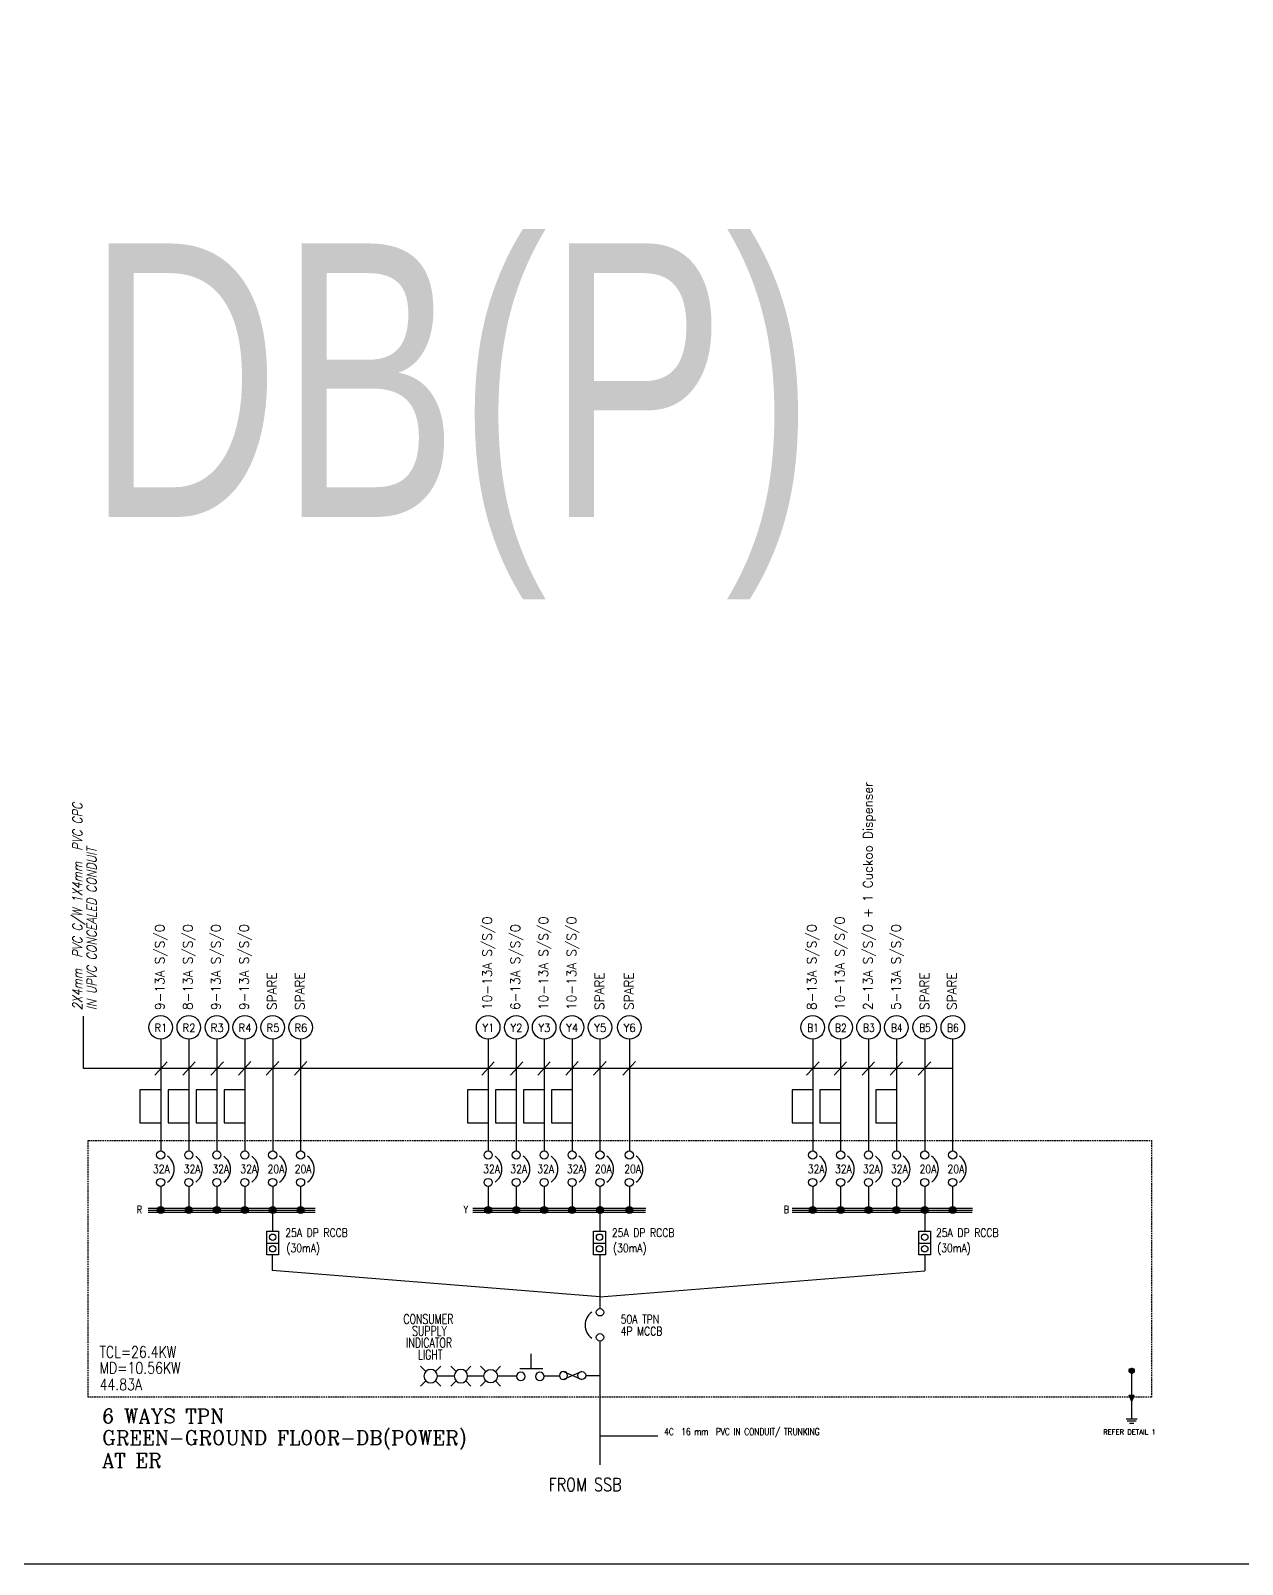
# Model space of a CAD drawing. Header units: inches. Extents: x 11139 to 944748, y -2121 to 162173.
# Drawn here: x 80808 to 138519, y -2121 to 70924 of the extents above; entities that cross this region are included whole.
import ezdxf
from ezdxf.enums import TextEntityAlignment as Align

# ---------------------------------------------------------------- set-up
doc = ezdxf.new("R2010")
doc.units = ezdxf.units.IN
doc.header["$MEASUREMENT"] = 0
doc.linetypes.add('HIDDEN', pattern=[0.375, 0.25, -0.125])
for name, color, linetype in [('$_KOD', 7, 'Continuous'), ('BANGUNAN', 4, 'Continuous'), ('LAMPU', 7, 'Continuous'), ('LYT', 7, 'Continuous')]:
    doc.layers.add(name, color=color, linetype=linetype)
doc.styles.add('ITALICC', font='ITALICC.SHX', dxfattribs={"width": 0.7})
doc.styles.add('ROMANC', font='ROMANC', dxfattribs={"width": 0.8, "height": 250})
doc.styles.add('ROMAND', font='ROMAND', dxfattribs={"width": 0.75, "height": 600})
doc.styles.add('ROMANS', font='romans.shx', dxfattribs={"width": 0.5, "height": 400})
doc.styles.add('SANSSERIF', font='SAS_____.pfb', dxfattribs={"width": 0.7, "height": 700})

msp = doc.modelspace()

# ---------------------------------------------------------------- linework, layer by layer
at = {"layer": '$_KOD', "color": 3, "linetype": 'Continuous'}
for p, q in [((83328, 21501, 0), (83328, 23992, 0)), ((124721, 21501, 0), (83328, 21501, 0)), ((87316, 21815, 0), (86723, 21173, 0)), ((88650, 21815, 0), (88057, 21173, 0)), ((89985, 21815, 0), (89392, 21173, 0)), ((91294, 21824, 0), (90701, 21182, 0)), ((92623, 21824, 0), (92030, 21182, 0)), ((93962, 21824, 0), (93369, 21182, 0)), ((102890, 21815, 0), (102296, 21173, 0)), ((104249, 21815, 0), (103656, 21173, 0)), ((105559, 21815, 0), (104966, 21173, 0)), ((106883, 21820, 0), (106290, 21178, 0)), ((108212, 21820, 0), (107619, 21178, 0)), ((109611, 21820, 0), (109017, 21178, 0)), ((118358, 21815, 0), (117764, 21173, 0)), ((119668, 21815, 0), (119074, 21173, 0)), ((121002, 21815, 0), (120409, 21173, 0)), ((122331, 21816, 0), (121738, 21174, 0)), ((123680, 21816, 0), (123087, 21174, 0))]:
    msp.add_line(p, q, dxfattribs=at)
for p, q in [((87000, 20477, 0), (86015, 20477, 0)), ((86015, 20477, 0), (86015, 18899, 0)), ((88339, 20477, 0), (87354, 20477, 0)), ((87354, 20477, 0), (87354, 18899, 0)), ((89677, 20477, 0), (88693, 20477, 0)), ((88693, 20477, 0), (88693, 18899, 0)), ((91006, 20477, 0), (90022, 20477, 0)), ((90022, 20477, 0), (90022, 18899, 0)), ((102598, 20477, 0), (101614, 20477, 0)), ((101614, 20477, 0), (101614, 18899, 0)), ((103937, 20477, 0), (102953, 20477, 0)), ((102953, 20477, 0), (102953, 18899, 0)), ((105266, 20477, 0), (104282, 20477, 0)), ((104282, 20477, 0), (104282, 18899, 0)), ((106595, 20477, 0), (105611, 20477, 0)), ((105611, 20477, 0), (105611, 18899, 0)), ((118056, 20477, 0), (117072, 20477, 0)), ((117072, 20477, 0), (117072, 18899, 0)), ((119386, 20477, 0), (118401, 20477, 0)), ((118401, 20477, 0), (118401, 18899, 0)), ((122044, 20477, 0), (121059, 20477, 0)), ((121059, 20477, 0), (121059, 18899, 0)), ((86015, 18899, 0), (87000, 18899, 0)), ((87354, 18899, 0), (88339, 18899, 0)), ((88693, 18899, 0), (89677, 18899, 0)), ((90022, 18899, 0), (91006, 18899, 0)), ((101614, 18899, 0), (102598, 18899, 0)), ((102953, 18899, 0), (103937, 18899, 0)), ((104282, 18899, 0), (105266, 18899, 0)), ((105611, 18899, 0), (106595, 18899, 0)), ((117072, 18899, 0), (118056, 18899, 0)), ((118401, 18899, 0), (119386, 18899, 0)), ((121059, 18899, 0), (122044, 18899, 0)), ((99381, 7318, 0), (99633, 7067, 0)), ((100338, 7318, 0), (100086, 7067, 0)), ((100823, 7318, 0), (101075, 7067, 0)), ((101780, 7318, 0), (101528, 7067, 0)), ((102238, 7318, 0), (102489, 7067, 0)), ((103194, 7318, 0), (102943, 7067, 0)), ((99633, 6613, 0), (99381, 6362, 0)), ((100086, 6613, 0), (100338, 6362, 0)), ((100981, 6840, 0), (100180, 6840, 0)), ((101075, 6613, 0), (100823, 6362, 0)), ((101528, 6613, 0), (101780, 6362, 0)), ((102395, 6840, 0), (101622, 6840, 0)), ((102489, 6613, 0), (102238, 6362, 0)), ((102943, 6613, 0), (103194, 6362, 0)), ((103955, 6840, 0), (103037, 6840, 0)), ((107057, 7063, 0), (106188, 6676, 0)), ((106188, 7063, 0), (107057, 6676, 0)), ((107229, 6869, 0), (107925, 6869, 0))]:
    msp.add_line(p, q)
at = {"color": 0}
for p, q in [((86850, 14823, 0), (86850, 14681, 0)), ((86884, 14870, 0), (86884, 14634, 0)), ((86917, 14895, 0), (86917, 14608, 0)), ((86951, 14910, 0), (86951, 14594, 0)), ((86984, 14917, 0), (86984, 14587, 0)), ((87018, 14917, 0), (87018, 14587, 0)), ((87051, 14909, 0), (87051, 14594, 0)), ((87085, 14894, 0), (87085, 14610, 0)), ((87118, 14868, 0), (87118, 14636, 0)), ((87152, 14818, 0), (87152, 14686, 0)), ((88189, 14823, 0), (88189, 14681, 0)), ((88223, 14870, 0), (88223, 14634, 0)), ((88256, 14895, 0), (88256, 14608, 0)), ((88290, 14910, 0), (88290, 14594, 0)), ((88323, 14917, 0), (88323, 14587, 0)), ((88357, 14917, 0), (88357, 14587, 0)), ((88390, 14909, 0), (88390, 14594, 0)), ((88424, 14894, 0), (88424, 14610, 0)), ((88457, 14868, 0), (88457, 14636, 0)), ((88491, 14818, 0), (88491, 14686, 0)), ((89528, 14823, 0), (89528, 14681, 0)), ((89561, 14870, 0), (89561, 14634, 0)), ((89595, 14895, 0), (89595, 14608, 0)), ((89628, 14910, 0), (89628, 14594, 0)), ((89662, 14917, 0), (89662, 14587, 0)), ((89695, 14917, 0), (89695, 14587, 0)), ((89729, 14909, 0), (89729, 14594, 0)), ((89762, 14894, 0), (89762, 14610, 0)), ((89796, 14868, 0), (89796, 14636, 0)), ((89829, 14818, 0), (89829, 14686, 0)), ((90857, 14823, 0), (90857, 14681, 0)), ((90890, 14870, 0), (90890, 14634, 0)), ((90924, 14895, 0), (90924, 14608, 0)), ((90957, 14910, 0), (90957, 14594, 0)), ((90991, 14917, 0), (90991, 14587, 0)), ((91024, 14917, 0), (91024, 14587, 0)), ((91058, 14909, 0), (91058, 14594, 0)), ((91092, 14894, 0), (91092, 14610, 0)), ((91125, 14868, 0), (91125, 14636, 0)), ((91159, 14818, 0), (91159, 14686, 0)), ((92253, 14895, 0), (92253, 14608, 0)), ((92287, 14910, 0), (92287, 14594, 0)), ((92320, 14917, 0), (92320, 14587, 0)), ((92354, 14917, 0), (92354, 14587, 0)), ((92387, 14909, 0), (92387, 14594, 0)), ((92421, 14894, 0), (92421, 14610, 0)), ((93515, 14823, 0), (93515, 14681, 0)), ((93549, 14870, 0), (93549, 14634, 0)), ((93582, 14895, 0), (93582, 14608, 0)), ((93616, 14910, 0), (93616, 14594, 0)), ((93649, 14917, 0), (93649, 14587, 0)), ((93683, 14917, 0), (93683, 14587, 0)), ((93716, 14909, 0), (93716, 14594, 0)), ((93750, 14894, 0), (93750, 14610, 0)), ((93783, 14868, 0), (93783, 14636, 0)), ((93817, 14818, 0), (93817, 14686, 0)), ((102449, 14823, 0), (102449, 14681, 0)), ((102482, 14870, 0), (102482, 14634, 0)), ((102516, 14895, 0), (102516, 14608, 0)), ((102549, 14910, 0), (102549, 14594, 0)), ((102583, 14917, 0), (102583, 14587, 0)), ((102617, 14917, 0), (102617, 14587, 0)), ((102650, 14909, 0), (102650, 14594, 0)), ((102684, 14894, 0), (102684, 14610, 0)), ((102717, 14868, 0), (102717, 14636, 0)), ((102751, 14818, 0), (102751, 14686, 0)), ((103788, 14823, 0), (103788, 14681, 0)), ((103821, 14870, 0), (103821, 14634, 0)), ((103855, 14895, 0), (103855, 14608, 0)), ((103888, 14910, 0), (103888, 14594, 0)), ((103922, 14917, 0), (103922, 14587, 0)), ((103955, 14917, 0), (103955, 14587, 0)), ((103989, 14909, 0), (103989, 14594, 0)), ((104022, 14894, 0), (104022, 14610, 0)), ((104056, 14868, 0), (104056, 14636, 0)), ((104089, 14818, 0), (104089, 14686, 0)), ((105117, 14823, 0), (105117, 14681, 0)), ((105150, 14870, 0), (105150, 14634, 0)), ((105184, 14895, 0), (105184, 14608, 0)), ((105217, 14910, 0), (105217, 14594, 0)), ((105251, 14917, 0), (105251, 14587, 0)), ((105284, 14917, 0), (105284, 14587, 0)), ((105318, 14909, 0), (105318, 14594, 0)), ((105351, 14894, 0), (105351, 14610, 0)), ((105382, 14863, 0), (105382, 14632, 0)), ((105416, 14813, 0), (105416, 14681, 0)), ((106484, 14823, 0), (106484, 14681, 0)), ((106517, 14870, 0), (106517, 14634, 0)), ((106547, 14910, 0), (106547, 14594, 0)), ((106551, 14895, 0), (106551, 14608, 0)), ((106580, 14917, 0), (106580, 14587, 0)), ((106614, 14917, 0), (106614, 14587, 0)), ((106647, 14909, 0), (106647, 14594, 0)), ((106681, 14894, 0), (106681, 14610, 0)), ((106714, 14868, 0), (106714, 14636, 0)), ((106748, 14818, 0), (106748, 14686, 0)), ((107775, 14823, 0), (107775, 14681, 0)), ((107775, 14823, 0), (107775, 14681, 0)), ((107809, 14870, 0), (107809, 14634, 0)), ((107809, 14870, 0), (107809, 14634, 0)), ((107842, 14895, 0), (107842, 14608, 0)), ((107842, 14895, 0), (107842, 14608, 0)), ((107876, 14910, 0), (107876, 14594, 0)), ((107876, 14910, 0), (107876, 14594, 0)), ((107909, 14917, 0), (107909, 14587, 0)), ((107909, 14917, 0), (107909, 14587, 0)), ((107943, 14917, 0), (107943, 14587, 0)), ((107943, 14917, 0), (107943, 14587, 0)), ((107976, 14909, 0), (107976, 14594, 0)), ((107976, 14909, 0), (107976, 14594, 0)), ((108010, 14894, 0), (108010, 14610, 0)), ((108010, 14894, 0), (108010, 14610, 0)), ((108043, 14868, 0), (108043, 14636, 0)), ((108043, 14868, 0), (108043, 14636, 0)), ((108077, 14818, 0), (108077, 14686, 0)), ((108077, 14818, 0), (108077, 14686, 0)), ((109173, 14823, 0), (109173, 14681, 0)), ((109173, 14823, 0), (109173, 14681, 0)), ((109207, 14870, 0), (109207, 14634, 0)), ((109207, 14870, 0), (109207, 14634, 0)), ((109240, 14895, 0), (109240, 14608, 0)), ((109240, 14895, 0), (109240, 14608, 0)), ((109274, 14910, 0), (109274, 14594, 0)), ((109274, 14910, 0), (109274, 14594, 0)), ((109308, 14917, 0), (109308, 14587, 0)), ((109308, 14917, 0), (109308, 14587, 0)), ((109341, 14917, 0), (109341, 14587, 0)), ((109341, 14917, 0), (109341, 14587, 0)), ((109375, 14909, 0), (109375, 14594, 0)), ((109375, 14909, 0), (109375, 14594, 0)), ((109408, 14894, 0), (109408, 14610, 0)), ((109408, 14894, 0), (109408, 14610, 0)), ((109442, 14868, 0), (109442, 14636, 0)), ((109442, 14868, 0), (109442, 14636, 0)), ((109475, 14818, 0), (109475, 14686, 0)), ((109475, 14818, 0), (109475, 14686, 0)), ((117907, 14823, 0), (117907, 14681, 0)), ((117940, 14870, 0), (117940, 14634, 0)), ((117974, 14895, 0), (117974, 14608, 0)), ((118007, 14910, 0), (118007, 14594, 0)), ((118041, 14917, 0), (118041, 14587, 0)), ((118074, 14917, 0), (118074, 14587, 0)), ((118108, 14909, 0), (118108, 14594, 0)), ((118142, 14894, 0), (118142, 14610, 0)), ((118175, 14868, 0), (118175, 14636, 0)), ((118209, 14818, 0), (118209, 14686, 0)), ((119236, 14823, 0), (119236, 14681, 0)), ((119270, 14870, 0), (119270, 14634, 0)), ((119303, 14895, 0), (119303, 14608, 0)), ((119337, 14910, 0), (119337, 14594, 0)), ((119370, 14917, 0), (119370, 14587, 0)), ((119404, 14917, 0), (119404, 14587, 0)), ((119437, 14909, 0), (119437, 14594, 0)), ((119471, 14894, 0), (119471, 14610, 0)), ((119504, 14868, 0), (119504, 14636, 0)), ((119538, 14818, 0), (119538, 14686, 0)), ((120565, 14823, 0), (120565, 14681, 0)), ((120599, 14870, 0), (120599, 14634, 0)), ((120632, 14895, 0), (120632, 14608, 0)), ((120666, 14910, 0), (120666, 14594, 0)), ((120699, 14917, 0), (120699, 14587, 0)), ((120733, 14917, 0), (120733, 14587, 0)), ((120766, 14909, 0), (120766, 14594, 0)), ((120800, 14894, 0), (120800, 14610, 0)), ((120833, 14868, 0), (120833, 14636, 0)), ((120867, 14818, 0), (120867, 14686, 0)), ((121894, 14823, 0), (121894, 14681, 0)), ((121928, 14870, 0), (121928, 14634, 0)), ((121961, 14895, 0), (121961, 14608, 0)), ((121995, 14910, 0), (121995, 14594, 0)), ((122028, 14917, 0), (122028, 14587, 0)), ((122062, 14917, 0), (122062, 14587, 0)), ((122095, 14909, 0), (122095, 14594, 0)), ((122129, 14894, 0), (122129, 14610, 0)), ((122162, 14868, 0), (122162, 14636, 0)), ((122196, 14818, 0), (122196, 14686, 0)), ((123243, 14823, 0), (123243, 14681, 0)), ((123244, 14823, 0), (123244, 14681, 0)), ((123276, 14870, 0), (123276, 14634, 0)), ((123277, 14870, 0), (123277, 14634, 0)), ((123310, 14895, 0), (123310, 14608, 0)), ((123311, 14895, 0), (123311, 14608, 0)), ((123343, 14910, 0), (123343, 14594, 0)), ((123344, 14910, 0), (123344, 14594, 0)), ((123377, 14917, 0), (123377, 14587, 0)), ((123378, 14917, 0), (123378, 14587, 0)), ((123410, 14917, 0), (123410, 14587, 0)), ((123411, 14917, 0), (123411, 14587, 0)), ((123444, 14909, 0), (123444, 14594, 0)), ((123445, 14909, 0), (123445, 14594, 0)), ((123477, 14894, 0), (123477, 14610, 0)), ((123479, 14894, 0), (123479, 14610, 0)), ((123511, 14868, 0), (123511, 14636, 0)), ((123512, 14868, 0), (123512, 14636, 0)), ((123544, 14818, 0), (123544, 14686, 0)), ((123546, 14818, 0), (123546, 14686, 0)), ((124572, 14823, 0), (124572, 14681, 0)), ((124605, 14870, 0), (124605, 14634, 0)), ((124639, 14895, 0), (124639, 14608, 0)), ((124672, 14910, 0), (124672, 14594, 0)), ((124706, 14917, 0), (124706, 14587, 0)), ((124739, 14917, 0), (124739, 14587, 0)), ((124773, 14909, 0), (124773, 14594, 0)), ((124806, 14894, 0), (124806, 14610, 0)), ((124840, 14868, 0), (124840, 14636, 0)), ((124873, 14818, 0), (124873, 14686, 0))]:
    msp.add_line(p, q, dxfattribs=at)
at = {"linetype": 'Continuous'}
for p, q in [((104652, 7176, 0), (104652, 7900, 0)), ((105196, 7186, 0), (104105, 7186, 0)), ((105997, 6840, 0), (105242, 6840, 0))]:
    msp.add_line(p, q, dxfattribs=at)
msp.add_lwpolyline([(11139, 157891), (298259, 157373), (298259, -2121), (11139, -2121)], close=True)
for centre, major_axis, start_param, end_param in [((99860, 6840, 0), (-321, 0), 3.142456, 9.425641), ((101301, 6840, 0), (-321, 0), 3.142456, 9.425641), ((102716, 6840, 0), (-321, 0), 3.142257450994299, 9.425442758173885), ((104159, 6831, 0), (204, 0), -0.000944, 6.282241), ((105060, 6831, 0), (204, 0), -0.000944, 6.282241), ((106188, 6869, 0), (193, 0), -0.001295, 6.28189), ((107057, 6869, 0), (193, 0), -0.002365596403363535, 6.280819710776223)]:
    msp.add_ellipse(centre, major_axis=major_axis, ratio=1, start_param=start_param, end_param=end_param)
at = {"layer": 'BANGUNAN', "color": 255, "linetype": 'Continuous'}
for p, q in [((87000, 22893, 0), (87000, 17569, 0)), ((88339, 22893, 0), (88339, 17569, 0)), ((89677, 22893, 0), (89677, 17569, 0)), ((91006, 22893, 0), (91006, 17569, 0)), ((92336, 22893, 0), (92336, 17569, 0)), ((93665, 22893, 0), (93665, 17569, 0)), ((102598, 22893, 0), (102598, 17569, 0)), ((103937, 22893, 0), (103937, 17569, 0)), ((105266, 22893, 0), (105266, 17569, 0)), ((106595, 22893, 0), (106595, 17569, 0)), ((107925, 22893, 0), (107925, 17569, 0)), ((109323, 22893, 0), (109323, 17569, 0)), ((118056, 22893, 0), (118056, 17569, 0)), ((119386, 22893, 0), (119386, 17569, 0)), ((120715, 22893, 0), (120715, 17569, 0)), ((122044, 22893, 0), (122044, 17569, 0)), ((123392, 22893, 0), (123392, 17569, 0)), ((124721, 22893, 0), (124721, 17569, 0)), ((87000, 15875, 0), (87000, 14752, 0)), ((88339, 15875, 0), (88339, 14752, 0)), ((89677, 15875, 0), (89677, 14752, 0)), ((91007, 15875, 0), (91007, 14752, 0)), ((92336, 15875, 0), (92336, 14752, 0)), ((93665, 15875, 0), (93665, 14752, 0)), ((102599, 15875, 0), (102599, 14752, 0)), ((103937, 15875, 0), (103937, 14752, 0)), ((105267, 15875, 0), (105267, 14752, 0)), ((106596, 15875, 0), (106596, 14752, 0)), ((107925, 15875, 0), (107925, 14752, 0)), ((109323, 15875, 0), (109323, 14752, 0)), ((118057, 15875, 0), (118057, 14752, 0)), ((119386, 15875, 0), (119386, 14752, 0)), ((120715, 15875, 0), (120715, 14752, 0)), ((122044, 15875, 0), (122044, 14752, 0)), ((123392, 15875, 0), (123392, 14752, 0)), ((124722, 15875, 0), (124722, 14752, 0)), ((86403, 14846, 0), (94352, 14846, 0)), ((86403, 14752, 0), (94352, 14752, 0)), ((86403, 14658, 0), (94352, 14658, 0)), ((101867, 14846, 0), (110102, 14846, 0)), ((101867, 14752, 0), (110091, 14752, 0)), ((101867, 14658, 0), (110091, 14658, 0)), ((117071, 14846, 0), (125660, 14846, 0)), ((117071, 14752, 0), (125660, 14752, 0)), ((117071, 14658, 0), (125659, 14658, 0)), ((133250, 5627, 0), (133126, 5932, 0)), ((133250, 5627, 0), (133374, 5932, 0))]:
    msp.add_line(p, q, dxfattribs=at)
at = {"layer": 'BANGUNAN', "color": 255}
for p, q in [((92334, 14752, 0), (92334, 13744, 0)), ((107925, 14752, 0), (107925, 13744, 0)), ((123394, 14752, 0), (123394, 13744, 0)), ((92055, 12618, 0), (92055, 13744, 0)), ((92055, 13744, 0), (92618, 13744, 0)), ((92055, 13181, 0), (92618, 13181, 0)), ((92618, 13744, 0), (92618, 12618, 0)), ((107619, 13744, 0), (108182, 13744, 0)), ((107619, 12618, 0), (107619, 13744, 0)), ((107619, 13181, 0), (108182, 13181, 0)), ((108182, 13744, 0), (108182, 12618, 0)), ((123111, 13744, 0), (123674, 13744, 0)), ((123111, 12618, 0), (123111, 13744, 0)), ((123111, 13181, 0), (123674, 13181, 0)), ((123674, 13744, 0), (123674, 12618, 0)), ((92618, 12618, 0), (92055, 12618, 0)), ((92306, 12618, 0), (92306, 11874, 0)), ((108182, 12618, 0), (107619, 12618, 0)), ((107925, 12618, 0), (107925, 10059, 0)), ((123674, 12618, 0), (123111, 12618, 0)), ((123400, 12609, 0), (123400, 11858, 0)), ((107925, 10612, 0), (92306, 11874, 0)), ((107925, 10612, 0), (123400, 11858, 0)), ((107925, 8513, 0), (107925, 2620, 0)), ((133127, 7091, 0), (133253, 7218, 0)), ((133128, 7111, 0), (133234, 7217, 0)), ((133129, 7074, 0), (133270, 7216, 0)), ((133132, 7059, 0), (133285, 7212, 0)), ((133134, 7135, 0), (133209, 7211, 0)), ((133137, 7046, 0), (133299, 7207, 0)), ((133144, 7033, 0), (133311, 7201, 0)), ((133151, 7022, 0), (133323, 7194, 0)), ((133159, 7012, 0), (133333, 7185, 0)), ((133169, 7003, 0), (133342, 7176, 0)), ((133179, 6994, 0), (133350, 7166, 0)), ((133191, 6987, 0), (133358, 7154, 0)), ((133203, 6981, 0), (133364, 7142, 0)), ((133217, 6976, 0), (133368, 7128, 0)), ((133232, 6973, 0), (133372, 7112, 0)), ((133250, 4814, 0), (133250, 7095, 0)), ((133250, 6972, 0), (133373, 7095, 0)), ((133270, 6974, 0), (133371, 7075, 0)), ((133296, 6981, 0), (133364, 7049, 0)), ((133126, 5932, 0), (133374, 5932, 0)), ((133130, 5922, 0), (133140, 5932, 0)), ((133136, 5909, 0), (133158, 5932, 0)), ((133141, 5896, 0), (133177, 5932, 0)), ((133146, 5882, 0), (133196, 5932, 0)), ((133152, 5869, 0), (133214, 5932, 0)), ((133157, 5856, 0), (133233, 5932, 0)), ((133162, 5843, 0), (133251, 5932, 0)), ((133168, 5829, 0), (133270, 5932, 0)), ((133173, 5816, 0), (133289, 5932, 0)), ((133179, 5803, 0), (133307, 5932, 0)), ((133184, 5790, 0), (133326, 5932, 0)), ((133189, 5776, 0), (133345, 5932, 0)), ((133195, 5763, 0), (133363, 5932, 0)), ((133200, 5750, 0), (133368, 5918, 0)), ((133205, 5737, 0), (133356, 5887, 0)), ((133211, 5724, 0), (133343, 5855, 0)), ((133216, 5710, 0), (133330, 5824, 0)), ((133222, 5697, 0), (133317, 5793, 0)), ((133227, 5684, 0), (133305, 5761, 0)), ((133232, 5671, 0), (133292, 5730, 0)), ((133238, 5657, 0), (133279, 5699, 0)), ((133243, 5644, 0), (133266, 5667, 0)), ((133249, 5631, 0), (133254, 5636, 0)), ((132987, 4814, 0), (133513, 4814, 0)), ((133039, 4709, 0), (133461, 4709, 0)), ((133145, 4604, 0), (133355, 4604, 0))]:
    msp.add_line(p, q, dxfattribs=at)
at = {"layer": 'BANGUNAN', "color": 4, "linetype": 'HIDDEN', "ltscale": 300, "elevation": 0}
msp.add_lwpolyline([(83547, 18061), (134200, 18061), (134200, 5837), (83547, 5837)], close=True, dxfattribs=at)
at = {"layer": 'BANGUNAN', "color": 255, "linetype": 'Continuous'}
for centre, radius in [((87000, 23453, 0), 561), ((88339, 23453, 0), 561), ((89677, 23453, 0), 561), ((91006, 23453, 0), 561), ((92336, 23453, 0), 561), ((93665, 23453, 0), 561), ((102598, 23453, 0), 561), ((103937, 23453, 0), 561), ((105266, 23453, 0), 561), ((106595, 23453, 0), 561), ((107925, 23453, 0), 561), ((109323, 23453, 0), 561), ((118056, 23453, 0), 561), ((119386, 23453, 0), 561), ((120715, 23453, 0), 561), ((122044, 23453, 0), 561), ((123392, 23453, 0), 561), ((124731, 23453, 0), 561), ((87000, 17375, 0), 193), ((88339, 17375, 0), 193), ((89677, 17375, 0), 193), ((91006, 17375, 0), 193), ((92336, 17375, 0), 193), ((93665, 17375, 0), 193), ((102598, 17375, 0), 193), ((103937, 17375, 0), 193), ((105266, 17375, 0), 193), ((106595, 17375, 0), 193), ((107925, 17375, 0), 193), ((109323, 17375, 0), 193), ((118056, 17375, 0), 193), ((119386, 17375, 0), 193), ((120715, 17375, 0), 193), ((122044, 17375, 0), 193), ((123392, 17375, 0), 193), ((124721, 17375, 0), 193), ((87000, 16069, 0), 193), ((88339, 16069, 0), 193), ((89677, 16069, 0), 193), ((91007, 16069, 0), 193), ((92336, 16069, 0), 193), ((93665, 16069, 0), 193), ((102599, 16069, 0), 193), ((103937, 16069, 0), 193), ((105267, 16069, 0), 193), ((106596, 16069, 0), 193), ((107925, 16069, 0), 193), ((109323, 16069, 0), 193), ((118057, 16069, 0), 193), ((119386, 16069, 0), 193), ((120715, 16069, 0), 193), ((122044, 16069, 0), 193), ((123392, 16069, 0), 193), ((124722, 16069, 0), 193), ((87000, 14752, 0), 166), ((88339, 14752, 0), 166), ((89677, 14752, 0), 166), ((91007, 14752, 0), 166), ((92336, 14752, 0), 166), ((93665, 14752, 0), 166), ((102599, 14752, 0), 166), ((103937, 14752, 0), 166), ((105267, 14752, 0), 166), ((106596, 14752, 0), 166), ((107925, 14752, 0), 166), ((107925, 14752, 0), 166), ((109323, 14752, 0), 166), ((109323, 14752, 0), 166), ((118057, 14752, 0), 166), ((119386, 14752, 0), 166), ((120715, 14752, 0), 166), ((122044, 14752, 0), 166), ((123392, 14752, 0), 166), ((123394, 14752, 0), 166), ((124722, 14752, 0), 166), ((92338, 13459, 0), 150), ((107902, 13459, 0), 150), ((123394, 13459, 0), 150), ((92338, 12906, 0), 150), ((107902, 12906, 0), 150), ((123394, 12906, 0), 150), ((107925, 9883, 0), 176), ((107925, 8689, 0), 176), ((133250, 7095, 0), 123)]:
    msp.add_circle(centre, radius, dxfattribs=at)
for centre, start, end in [((86898, 16700, 0), 305.15395, 55.05102), ((88237, 16700, 0), 305.15395, 55.05102), ((89576, 16700, 0), 305.15395, 55.05102), ((90905, 16700, 0), 305.15395, 55.05102), ((92234, 16700, 0), 305.15395, 55.05102), ((93563, 16700, 0), 305.15395, 55.05102), ((102497, 16700, 0), 305.15395, 55.05102), ((103835, 16700, 0), 305.15395, 55.05102), ((105165, 16700, 0), 305.15395, 55.05102), ((106494, 16700, 0), 305.15395, 55.05102), ((107823, 16700, 0), 305.15395, 55.05102), ((109221, 16700, 0), 305.15395, 55.05102), ((117955, 16700, 0), 305.15395, 55.05102), ((119284, 16700, 0), 305.15395, 55.05102), ((120613, 16700, 0), 305.15395, 55.05102), ((121942, 16700, 0), 305.15395, 55.05102), ((123290, 16700, 0), 305.15395, 55.05102), ((124620, 16700, 0), 305.15395, 55.05102), ((107963, 9271, 0), 124.94898, 234.84605)]:
    msp.add_arc(centre, 752, start, end, dxfattribs=at)
at = {"layer": 'LAMPU', "linetype": 'Continuous'}
msp.add_line((107925, 3998, 0), (110673, 3998, 0), dxfattribs=at)

# ---------------------------------------------------------------- texts
at = {"style": 'ROMANS', "width": 0.7}
for s, p in [('CONSUMER', (98563, 9327, 0)), ('SUPPLY', (98975, 8762, 0)), ('INDICATOR ', (98690, 8199, 0)), ('LIGHT', (99251, 7634, 0))]:
    msp.add_text(s, height=464.3, dxfattribs=at).set_placement(p)
at = {"color": 7, "style": 'ROMAND'}
msp.add_text('REFER DETAIL 1', height=234.74, dxfattribs=at).set_placement((131896, 4063, 0))
at = {"layer": 'BANGUNAN', "color": 255, "linetype": 'Continuous'}
for s, height, style, width, p in [('2-13A S/S/O + 1 Cuckoo Dispenser', 445.5, 'ROMANC', 0.95, (120911, 24277, 0)), ('2X4mm  PVC C/W 1X4mm  PVC CPC', 450, 'ITALICC', 0.85, (83257, 24277, 0)), ('IN UPVC CONCEALED CONDUIT', 450, 'ITALICC', 0.85, (83939, 24277, 0)), ('10-13A S/S/O', 445.5, 'ROMANC', 0.95, (102776, 24277, 0)), ('10-13A S/S/O', 445.5, 'ROMANC', 0.95, (105453, 24277, 0)), ('10-13A S/S/O', 445.5, 'ROMANC', 0.95, (106792, 24277, 0)), ('10-13A S/S/O', 445.5, 'ROMANC', 0.95, (119573, 24277, 0)), ('9-13A S/S/O', 445.5, 'ROMANC', 0.95, (87177, 24277, 0)), ('8-13A S/S/O', 445.5, 'ROMANC', 0.95, (88516, 24277, 0)), ('9-13A S/S/O', 445.5, 'ROMANC', 0.95, (89855, 24277, 0)), ('9-13A S/S/O', 445.5, 'ROMANC', 0.95, (91193, 24277, 0)), ('6-13A S/S/O', 445.5, 'ROMANC', 0.95, (104115, 24277, 0)), ('8-13A S/S/O', 445.5, 'ROMANC', 0.95, (118234, 24277, 0)), ('5-13A S/S/O', 445.5, 'ROMANC', 0.95, (122250, 24277, 0)), ('SPARE', 445.5, 'ROMANC', 0.95, (92523, 24277, 0)), ('SPARE', 445.5, 'ROMANC', 0.95, (93852, 24277, 0)), ('SPARE', 445.5, 'ROMANC', 0.95, (108121, 24277, 0)), ('SPARE', 445.5, 'ROMANC', 0.95, (109520, 24277, 0)), ('SPARE', 445.5, 'ROMANC', 0.95, (123598, 24277, 0)), ('SPARE', 445.5, 'ROMANC', 0.95, (124908, 24277, 0))]:
    msp.add_text(s, height=height, rotation=90, dxfattribs=dict(at, style=style, width=width)).set_placement(p)
at = {"layer": 'BANGUNAN', "color": 255, "linetype": 'Continuous', "style": 'ROMANS'}
for s, width, p in [('R1', 0.9, (87014, 23236, 0)), ('R2', 0.9, (88353, 23236, 0)), ('R3', 0.9, (89691, 23236, 0)), ('R4', 0.9, (91021, 23236, 0)), ('R5', 0.9, (92350, 23236, 0)), ('R6', 0.9, (93679, 23236, 0)), ('Y1', 0.9, (102613, 23236, 0)), ('Y2', 0.9, (103947, 23236, 0)), ('Y3', 0.9, (105276, 23236, 0)), ('Y4', 0.9, (106605, 23236, 0)), ('Y5', 0.9, (107939, 23236, 0)), ('Y6', 0.9, (109337, 23236, 0)), ('B1', 0.8, (118071, 23236, 0)), ('B2', 0.8, (119400, 23236, 0)), ('B3', 0.8, (120729, 23236, 0)), ('B4', 0.8, (122058, 23236, 0)), ('B5', 0.8, (123406, 23236, 0)), ('B6', 0.8, (124736, 23236, 0))]:
    msp.add_text(s, height=390.9, dxfattribs=dict(at, width=width)).set_placement(p, align=Align.CENTER)
at = {"layer": 'BANGUNAN', "color": 255, "linetype": 'Continuous', "width": 0.8}
for s, height, style, p in [('32A', 402.1, 'ROMANS', (86633, 16508, 0)), ('32A', 402.1, 'ROMANS', (88100, 16508, 0)), ('32A', 402.1, 'ROMANS', (89465, 16508, 0)), ('32A', 402.1, 'ROMANS', (90795, 16508, 0)), ('20A', 402.1, 'ROMANS', (92092, 16508, 0)), ('20A', 402.1, 'ROMANS', (93388, 16508, 0)), ('32A', 402.1, 'ROMANS', (102360, 16508, 0)), ('32A', 402.1, 'ROMANS', (103656, 16508, 0)), ('32A', 402.1, 'ROMANS', (104941, 16508, 0)), ('32A', 402.1, 'ROMANS', (106352, 16508, 0)), ('20A', 402.1, 'ROMANS', (107682, 16508, 0)), ('20A', 402.1, 'ROMANS', (109081, 16508, 0)), ('32A', 402.1, 'ROMANS', (117823, 16508, 0)), ('32A', 402.1, 'ROMANS', (119120, 16508, 0)), ('32A', 402.1, 'ROMANS', (120450, 16508, 0)), ('32A', 402.1, 'ROMANS', (121781, 16508, 0)), ('20A', 402.1, 'ROMANS', (123146, 16508, 0)), ('20A', 402.1, 'ROMANS', (124476, 16508, 0)), ('R', 355, 'ROMAND', (85859, 14596, 0)), ('Y', 355, 'ROMAND', (101426, 14596, 0)), ('B', 355, 'ROMAND', (116673, 14596, 0)), ('25A DP RCCB', 402.1, 'ROMANS', (92935, 13469, 0)), ('(30mA)', 402.1, 'ROMANS', (92990, 12742, 0)), ('25A DP RCCB', 402.1, 'ROMANS', (108491, 13469, 0)), ('(30mA)', 402.1, 'ROMANS', (108546, 12742, 0)), ('25A DP RCCB', 402.1, 'ROMANS', (123930, 13469, 0)), ('(30mA)', 402.1, 'ROMANS', (123985, 12742, 0)), ('50A TPN', 402.1, 'ROMANS', (108910, 9352, 0)), ('4P MCCB', 402.1, 'ROMANS', (108910, 8782, 0)), ('TCL=26.4KW', 546.8, 'ROMANS', (84089, 7716, 0)), ('MD=10.56KW', 546.8, 'ROMANS', (84089, 6962, 0)), ('44.83A', 546.8, 'ROMANS', (84089, 6172, 0)), ('FROM SSB', 625.5, 'ROMANS', (105474, 1364, 0))]:
    msp.add_text(s, height=height, dxfattribs=dict(at, style=style)).set_placement(p)
at = {"layer": 'BANGUNAN', "color": 255, "linetype": 'Continuous', "style": 'ROMANC'}
for s, p in [('6 WAYS TPN ', (84206, 4602, 0)), ('GREEN-GROUND FLOOR-DB(POWER) ', (84206, 3573, 0)), ('AT ER', (84206, 2495, 0))]:
    msp.add_text(s, height=675, dxfattribs=at).set_placement(p)
at = {"layer": 'LAMPU', "color": 7, "lineweight": 100, "ltscale": 5, "style": 'SANSSERIF', "width": 0.7}
msp.add_text('DB(P)', height=13024.5, dxfattribs=at).set_placement((83480, 47766))
at = {"layer": 'LYT', "color": 7, "linetype": 'Continuous', "style": 'ROMAND', "width": 0.8}
msp.add_text('4C  16 mm  PVC IN CONDUIT/ TRUNKING', height=324, dxfattribs=at).set_placement((110987, 4037, 0))

doc.saveas('drawing.dxf')
